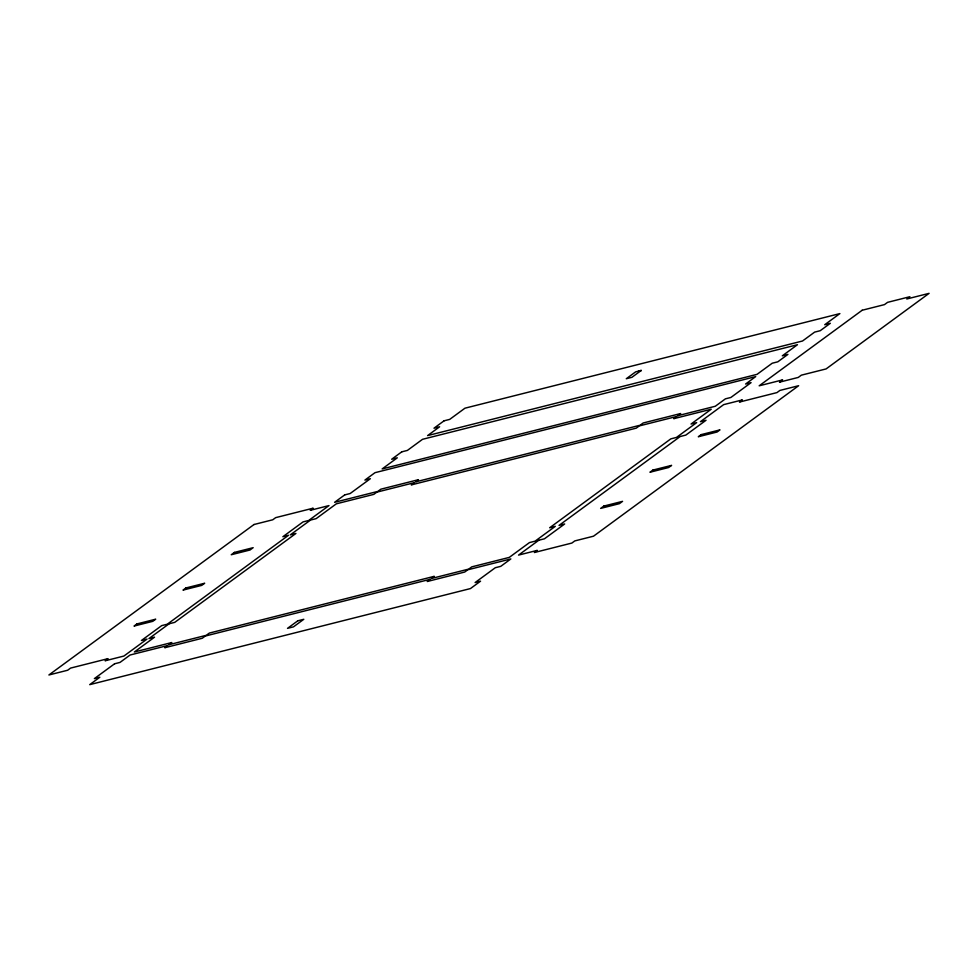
<?xml version="1.0" encoding="UTF-8"?>
<svg xmlns="http://www.w3.org/2000/svg" width="978" height="978" viewBox="0 0 978 978"><rect width="100%" height="100%" fill="white"/><g stroke="black" fill="none" stroke-linecap="round" stroke-linejoin="round"><path stroke-width="1.47" d="M641.25 370.454L631.91 377.312L626.287 378.731L635.627 371.872L641.25 370.454L638.438 371.163M254.011 524.514L48.9 674.979L67.641 670.248L70.575 668.096L108.069 658.634L105.135 660.786L123.888 656.055L147.042 639.074L141.419 640.492L161.688 625.627L167.311 624.196L288.498 535.296L282.874 536.714L303.07 521.897L308.693 520.479L328.987 505.589L310.246 510.32L313.168 508.181L275.674 517.643L272.752 519.783L254.011 524.514M136.944 623.927L134.035 626.067L152.764 621.336L155.698 619.196L136.944 623.927M185.93 587.961L183.008 590.101L201.737 585.382L204.671 583.243L185.93 587.961M234.414 552.411L231.248 554.746L249.989 550.015L253.168 547.68L234.414 552.411M401.775 451.836L391.677 459.244L397.3 457.826L382.141 468.939L757.07 374.342L772.217 363.229L777.816 361.811L787.913 354.403L782.314 355.821L797.473 344.708L422.545 439.305L407.398 450.418L401.775 451.836M444.073 420.809L433.987 428.205L439.611 426.787L427.594 435.601L802.522 341.004L814.637 332.117L820.236 330.698L830.334 323.29L824.735 324.708L839.882 313.596L464.953 408.193L449.697 419.391L444.073 420.809M114.573 663.793L94.377 678.61L99.817 677.241L89.719 684.649L470.455 588.573L480.553 581.164L475.112 582.546L495.308 567.717L500.748 566.348L510.846 558.939L467.728 569.819L464.709 572.044L427.215 581.507L430.247 579.282L205.282 636.042L202.25 638.267L164.769 647.729L167.788 645.504L130.111 655.003L120.013 662.412L114.573 663.793M169.108 623.781L148.913 638.597L154.536 637.179L134.341 651.996L171.835 642.534L168.803 644.759L206.297 635.297L209.329 633.084L434.281 576.323L431.249 578.536L468.743 569.086L471.775 566.861L509.269 557.399L529.465 542.582L535.088 541.164L555.284 526.347L549.66 527.765L670.847 438.853L676.47 437.435L696.666 422.618L691.043 424.036L711.25 409.22L673.756 418.682L676.776 416.457L639.294 425.919L636.262 428.144L411.298 484.905L414.33 482.68L376.836 492.142L373.816 494.367L336.322 503.829L316.126 518.646L310.503 520.064L290.295 534.88L295.918 533.462L174.732 622.363L169.108 623.781M344.696 494.905L334.598 502.313L377.85 491.396L380.882 489.183L418.486 479.685L415.454 481.909L640.162 425.21L643.194 422.985L680.688 413.535L677.656 415.748L715.297 406.261L725.407 398.841L730.872 397.471L751.067 382.642L745.603 384.024L755.701 376.616L375.002 472.68L364.904 480.088L370.356 478.707L350.161 493.523L344.696 494.905M297.813 620.798L287.508 628.353L293.473 626.849L303.791 619.294L297.813 620.798M538.841 540.211L518.536 555.101L537.289 550.369L534.367 552.521L571.861 543.059L574.783 540.92L593.524 536.188L798.635 385.711L779.882 390.442L776.96 392.594L739.466 402.056L742.4 399.904L723.647 404.635L700.407 421.689L706.03 420.271L685.81 435.1L680.187 436.518L559.037 525.394L564.661 523.976L544.465 538.792L538.841 540.211M862.18 310.246L759.172 385.809L782.583 379.904L779.49 382.166L798.244 377.435L801.324 375.173L826.092 368.926L929.1 293.351L906.789 298.987L909.882 296.713L887.572 302.349L884.479 304.61L862.18 310.246M603.817 506.078L600.651 508.401L619.392 503.67L622.57 501.347L603.817 506.078M652.864 470.088L649.942 472.24L668.683 467.508L671.605 465.369L652.864 470.088M701.238 434.611L698.316 436.75L717.057 432.019L719.979 429.88L701.238 434.611"/></g></svg>
